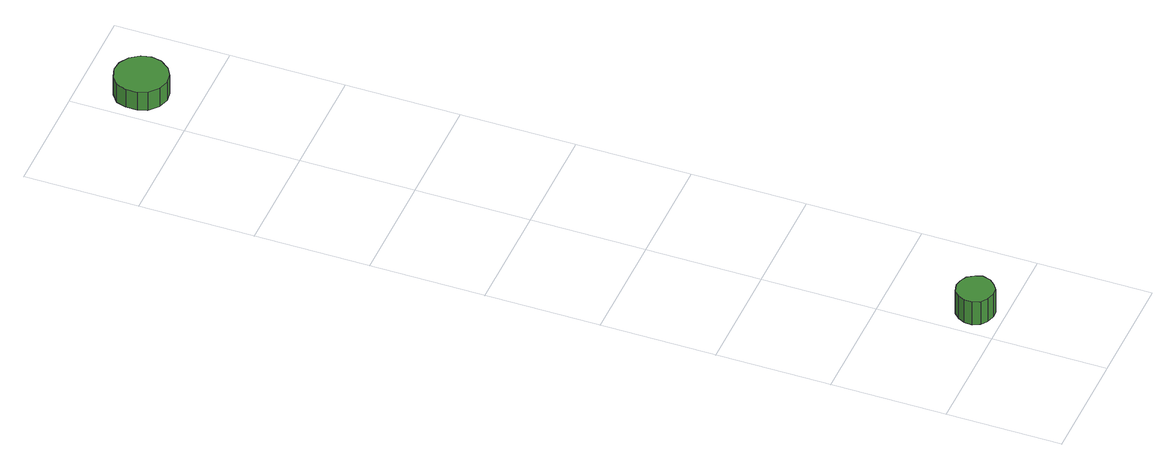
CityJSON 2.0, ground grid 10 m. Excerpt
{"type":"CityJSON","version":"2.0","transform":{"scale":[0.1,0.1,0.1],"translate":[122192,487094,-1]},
"CityObjects":{
"tree1":{"type":"SolitaryVegetationObject","attributes":{"function":"something"},"geometry":[{"type":"MultiSurface","lod":"1","boundaries":[[[0,1,2,3,4,5,6,7,8,9,10,11,12,13,14]],[[15,16,17,18,19,20,21,22,23,24,25,26,27,28,29]],[[0,29,28,1]],[[1,28,27,2]],[[2,27,26,3]],[[3,26,25,4]],[[4,25,24,5]],[[5,24,23,6]],[[6,23,22,7]],[[7,22,21,8]],[[8,21,20,9]],[[9,20,19,10]],[[10,19,18,11]],[[11,18,17,12]],[[12,17,16,13]],[[13,16,15,14]],[[14,15,29,0]]]}]},
"tree2":{"type":"SolitaryVegetationObject","attributes":{"function":"something"},"geometry":[{"type":"MultiSurface","lod":"1","boundaries":[[[30,31,32,33,34,35,36,37,38,39,40,41,42,43,44]],[[45,46,47,48,49,50,51,52,53,54,55,56,57,58,59]],[[30,59,58,31]],[[31,58,57,32]],[[32,57,56,33]],[[33,56,55,34]],[[34,55,54,35]],[[35,54,53,36]],[[36,53,52,37]],[[37,52,51,38]],[[38,51,50,39]],[[39,50,49,40]],[[40,49,48,41]],[[41,48,47,42]],[[42,47,46,43]],[[43,46,45,44]],[[44,45,59,30]]]}]}
},
"vertices":[
[44,25,27],[42,31,27],[38,37,27],[32,40,27],[26,41,27],[19,39,27],[14,34,27],[11,28,27],[11,21,27],[14,15,27],[19,11,27],[26,9,27],[32,9,27],[38,13,27],[42,18,27],[42,18,3],[38,13,3],[32,9,3],[26,9,3],[19,11,3],[14,15,3],[11,21,3],[11,28,3],[14,34,3],[19,39,3],[26,41,3],[32,40,3],[38,37,3],[42,31,3],[44,25,3],
[53,749,24],[51,758,24],[45,766,24],[37,771,24],[28,772,24],[19,769,24],[11,763,24],[8,754,24],[8,744,24],[11,736,24],[19,729,24],[28,726,24],[37,727,24],[45,732,24],[51,740,24],[51,740,5],[45,732,5],[37,727,5],[28,726,5],[19,729,5],[11,736,5],[8,744,5],[8,754,5],[11,763,5],[19,769,5],[28,772,5],[37,771,5],[45,766,5],[51,758,5],[53,749,5]
]}
